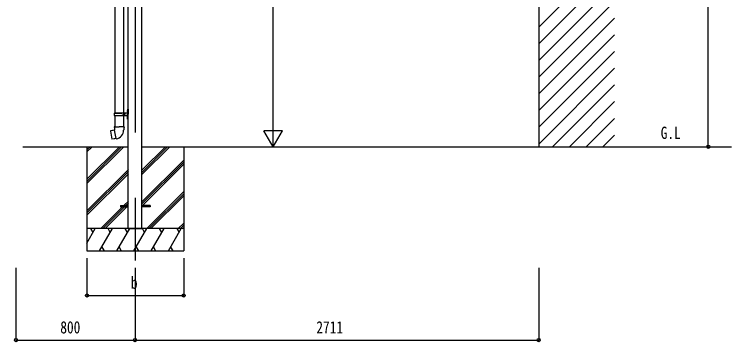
# Model space of a CAD drawing. Units: millimetres, scale not verified. Extents: x -10512 to 10512, y -7425 to 7425.
# Drawn here: x -1750 to 3068, y -4823 to -2622 of the extents above; entities that cross this region are included whole.
import ezdxf
from ezdxf.enums import TextEntityAlignment as Align

# ---------------------------------------------------------------- set-up
doc = ezdxf.new("R2010")
doc.units = ezdxf.units.MM
doc.header["$LTSCALE"] = 40
for name, color, linetype in [('0-2_USER1', 3, 'Continuous'), ('0-4_YKK_12', 2, 'Continuous'), ('0-5_YKK_13', 4, 'Continuous'), ('0-6_YKK_A1', 4, 'Continuous'), ('0-7_YKK_D', 6, 'Continuous')]:
    doc.layers.add(name, color=color, linetype=linetype)
doc.styles.add('ＭＳ ゴシック', font='')
doc.styles.get('ＭＳ ゴシック').set_extended_font_data('MS Gothic')

msp = doc.modelspace()

# ---------------------------------------------------------------- linework, layer by layer
at = {"layer": '0-4_YKK_12'}
for p, q in [((-939.45, -851.86), (-939.45, -3416.07)), ((-939.45, -3856.57), (-939.45, -4277.65))]:
    msp.add_line(p, q, dxfattribs=at)
at = {"layer": '0-5_YKK_13'}
for p, q in [((-1075.94, -2288.24), (-1075.94, -3285.25)), ((-1016.24, -2288.24), (-1016.24, -3285.25)), ((-992.25, -3268.1), (-990.21, -3269.1)), ((-990.98, -3266.1), (-990.35, -3266.1)), ((-990.98, -3266.1), (-990.98, -3274.4)), ((-990.98, -3274.4), (-990.35, -3274.4)), ((-990.35, -3266.1), (-990.35, -3274.4)), ((-990.35, -3266.1), (-989.95, -3266.5)), ((-990.35, -3274.4), (-989.95, -3274)), ((-990.21, -3269.1), (-989.6, -3270.25)), ((-989.95, -3262.25), (-986.95, -3260.75)), ((-989.95, -3262.25), (-989.95, -3294.25)), ((-989.95, -3266.5), (-989.95, -3274)), ((-986.95, -3260.75), (-986.95, -3294.25)), ((-986.95, -3260.75), (-985.95, -3260.75)), ((-985.95, -3260.75), (-985.95, -3294.25)), ((-1078.92, -3287.25), (-1028.59, -3287.25)), ((-1078.92, -3301.25), (-1028.59, -3301.25)), ((-1077.92, -3285.25), (-991.92, -3285.25)), ((-1077.92, -3285.25), (-1077.92, -3287.25)), ((-1077.92, -3303.25), (-1077.92, -3301.25)), ((-1077.92, -3303.25), (-991.92, -3303.25)), ((-1075.94, -3303.25), (-1075.94, -3377.52)), ((-1018.92, -3285.25), (-1018.92, -3289.75)), ((-1018.92, -3289.75), (-1016.92, -3289.75)), ((-1018.92, -3303.25), (-1018.92, -3298.75)), ((-1018.92, -3298.75), (-1016.92, -3298.75)), ((-1016.92, -3289.75), (-1016.92, -3294.25)), ((-1016.92, -3298.75), (-1016.92, -3294.25)), ((-1016.24, -3303.25), (-1016.24, -3377.52)), ((-1010.95, -3285.25), (-1010.95, -3294.25)), ((-1010.95, -3289.75), (-1007.95, -3289.75)), ((-1010.95, -3303.25), (-1010.95, -3294.25)), ((-1010.95, -3298.75), (-1007.95, -3298.75)), ((-1007.95, -3289.75), (-1007.95, -3294.25)), ((-1007.95, -3298.75), (-1007.95, -3294.25)), ((-992.25, -3316.1), (-990.21, -3317.1)), ((-990.98, -3314.1), (-990.35, -3314.1)), ((-990.98, -3314.1), (-990.98, -3322.4)), ((-990.98, -3322.4), (-990.35, -3322.4)), ((-990.35, -3314.1), (-990.35, -3322.4)), ((-990.35, -3314.1), (-989.95, -3314.5)), ((-990.35, -3322.4), (-989.95, -3322)), ((-990.21, -3317.1), (-989.6, -3318.25)), ((-989.95, -3326.25), (-989.95, -3294.25)), ((-989.95, -3314.5), (-989.95, -3322)), ((-986.95, -3327.75), (-986.95, -3294.25)), ((-985.95, -3327.75), (-985.95, -3294.25)), ((-989.95, -3326.25), (-986.95, -3327.75)), ((-986.95, -3327.75), (-985.95, -3327.75)), ((-1104.4, -3405.97), (-1105.21, -3407.14)), ((-1105.21, -3407.14), (-1095.59, -3461.7)), ((-1076.53, -3400.72), (-1104.4, -3405.97)), ((-1091.66, -3403.37), (-1091.87, -3403.61)), ((-1077.79, -3377.52), (-1079.94, -3378.3)), ((-1079.94, -3378.3), (-1079.94, -3381.92)), ((-1079.94, -3381.92), (-1077.7, -3382.73)), ((-1077.79, -3377.52), (-1045.94, -3377.52)), ((-1077.79, -3377.52), (-1077.7, -3382.73)), ((-1077.7, -3382.73), (-1077.44, -3397.52)), ((-1077.44, -3397.52), (-1076.09, -3399.52)), ((-1066.18, -3458.01), (-1076.31, -3400.54)), ((-1076.29, -3399.72), (-1076.29, -3400.42)), ((-1076.09, -3399.52), (-1076.12, -3399.52)), ((-1014.09, -3377.52), (-1045.94, -3377.52)), ((-1015.75, -3399.46), (-1015.83, -3401.62)), ((-1014.44, -3397.52), (-1015.75, -3399.46)), ((-1011.94, -3381.92), (-1014.18, -3382.73)), ((-1014.09, -3377.52), (-1011.94, -3378.3)), ((-1011.97, -3378.3), (-1011.97, -3381.92)), ((-1081.56, -3460.61), (-1081.85, -3460.45)), ((-1065.87, -3458.78), (-1066.11, -3458.12)), ((-1037.45, -3908.02), (-983.95, -3908.02)), ((-837.45, -3908.02), (-890.19, -3908.02))]:
    msp.add_line(p, q, dxfattribs=at)
for points in [[(-992.25, -3272.4), (-990.21, -3271.4), (-989.6, -3270.25)], [(-992.25, -3320.4), (-990.21, -3319.4), (-989.6, -3318.25)], [(-1089.41, -3403.15), (-1089.69, -3402.99), (-1091.66, -3403.37)], [(-1014.09, -3377.52), (-1014.18, -3382.73), (-1014.44, -3397.52)], [(-1066.45, -3457.92), (-1094.43, -3462.52), (-1095.59, -3461.7)], [(-1079.38, -3460.05), (-1079.59, -3460.28), (-1081.56, -3460.61)], [(-1037.45, -3908.02), (-1037.45, -3917.02), (-983.95, -3917.02)], [(-837.45, -3908.02), (-837.45, -3917.02), (-890.95, -3917.02)]]:
    msp.add_lwpolyline(points, dxfattribs=at)
for centre, radius, start, end in [((-986.65, -3270.25), 6, 136.21765, 223.78235), ((-1030.17, -3294.25), 49.25, 171.82876, 180.00002), ((-1030.17, -3294.25), 49.25, 180.00002, 188.17127), ((-1028.59, -3285.25), 2, 270, 359.99998), ((-1028.59, -3303.25), 2, 0.00005, 90.00004), ((-986.65, -3318.25), 6, 136.21765, 223.78235), ((-991.95, -3283.25), 2, 270, 359.99998), ((-991.95, -3305.25), 2, 0.00005, 90.00004), ((-1076.59, -3400.42), 0.3, 280.66842, 0), ((-1076.09, -3399.72), 0.2, 100, 180), ((-1076.09, -3399.52), 60.3, 279.96938, 358), ((-1066.4, -3458.22), 0.3, 20, 99.33158), ((-1065.69, -3458.71), 0.2, 200, 279.96938)]:
    msp.add_arc(centre, radius, start, end, dxfattribs=at)
at = {"layer": '0-6_YKK_A1'}
for p, q in [((1771.73, -394.85), (1771.73, -3512.52)), ((1771.73, -2708.16), (2280.96, -2198.93)), ((1771.73, -2820.42), (2280.96, -2311.19)), ((1771.73, -2932.67), (2280.96, -2423.44)), ((1771.73, -3044.92), (2280.96, -2535.69)), ((1771.73, -3157.18), (2280.96, -2647.95)), ((1771.73, -3269.43), (2280.96, -2760.2)), ((1771.73, -3381.68), (2280.96, -2872.45)), ((1771.73, -3493.94), (2280.96, -2984.71)), ((1865.4, -3512.52), (2280.96, -3096.96)), ((1977.65, -3512.52), (2280.96, -3209.21)), ((2089.9, -3512.52), (2280.96, -3321.47)), ((2202.16, -3512.52), (2280.96, -3433.72)), ((-1691.93, -3512.52), (-985.95, -3512.52)), ((-1262.45, -3512.52), (-1262.45, -4212.52)), ((-1262.45, -3731.5), (-1043.47, -3512.52)), ((-1262.45, -3745.64), (-1029.33, -3512.52)), ((-1262.45, -3759.78), (-1015.19, -3512.52)), ((-1262.45, -3547.65), (-1227.32, -3512.52)), ((-1262.45, -3533.51), (-1241.46, -3512.52)), ((-1262.45, -3519.37), (-1255.6, -3512.52)), ((-892.95, -3512.52), (3067.79, -3512.52)), ((-890.95, -3696.65), (-706.82, -3512.52)), ((-890.95, -3682.51), (-720.96, -3512.52)), ((-890.95, -3668.37), (-735.1, -3512.52)), ((-612.45, -3512.52), (-612.45, -4212.52)), ((-890.95, -3880.5), (-612.45, -3602)), ((-890.95, -3894.64), (-612.45, -3616.14)), ((-890.95, -3908.78), (-612.45, -3630.28)), ((-1262.45, -3943.63), (-983.95, -3665.13)), ((-1262.45, -3957.77), (-983.95, -3679.27)), ((-1262.45, -3971.91), (-983.95, -3693.42)), ((-860.84, -4062.52), (-612.45, -3814.13)), ((-846.7, -4062.52), (-612.45, -3828.27)), ((-832.56, -4062.52), (-612.45, -3842.41)), ((-1014.71, -3908.02), (-983.95, -3877.26)), ((-1000.57, -3908.02), (-983.95, -3891.4)), ((-1169.21, -4062.52), (-1023.71, -3917.02)), ((-1155.07, -4062.52), (-1009.57, -3917.02)), ((-1140.92, -4062.52), (-995.42, -3917.02)), ((-648.71, -4062.52), (-612.45, -4026.26)), ((-634.57, -4062.52), (-612.45, -4040.4)), ((-612.45, -4062.52), (-1262.45, -4062.52)), ((-1262.45, -4159.77), (-1206.3, -4062.52)), ((-1221.3, -4088.5), (-1236.3, -4062.52)), ((-1177.43, -4212.52), (-1090.83, -4062.52)), ((-1105.83, -4088.5), (-1120.83, -4062.52)), ((-1061.96, -4212.52), (-975.36, -4062.52)), ((-990.36, -4088.5), (-1005.36, -4062.52)), ((-946.49, -4212.52), (-859.89, -4062.52)), ((-874.89, -4088.5), (-889.89, -4062.52)), ((-831.02, -4212.52), (-744.42, -4062.52)), ((-759.42, -4088.5), (-774.42, -4062.52)), ((-715.55, -4212.52), (-628.95, -4062.52)), ((-658.95, -4062.52), (-643.95, -4088.5)), ((-620.42, -4062.52), (-612.45, -4054.55)), ((-1162.44, -4186.54), (-1147.44, -4212.52)), ((-1046.96, -4186.54), (-1031.96, -4212.52)), ((-931.49, -4186.54), (-916.5, -4212.52)), ((-816.02, -4186.54), (-801.03, -4212.52)), ((-700.55, -4186.54), (-685.56, -4212.52)), ((-1262.45, -4212.52), (-612.45, -4212.52))]:
    msp.add_line(p, q, dxfattribs=at)
for points in [[(-985.95, -4062.52), (-892.95, -4062.52), (-892.95, -3512.52), (-892.95, -889.72)], [(-985.95, -4062.52), (-985.95, -3512.52), (-985.95, -889.72)]]:
    msp.add_lwpolyline(points, dxfattribs=at)
at = {"layer": '0-7_YKK_D'}
for p, q in [((2910.87, -3512.52), (2910.87, -697.69)), ((-12.45, -3387.52), (-12.45, -1137.52)), ((-12.45, -3512.52), (-12.45, -3296.01)), ((-12.45, -3512.52), (-74.95, -3404.27)), ((50.05, -3404.27), (-74.95, -3404.27)), ((-12.45, -3512.52), (50.05, -3404.27)), ((-1262.45, -4262.5), (-1262.45, -4513.5)), ((-612.45, -4262.5), (-612.45, -4513.5)), ((-1739.42, -4327.65), (-1739.42, -4813.52)), ((-939.45, -4327.65), (-939.45, -4813.52)), ((-939.45, -4327.65), (-939.45, -4813.52)), ((1771.73, -4327.65), (1771.73, -4813.52)), ((-1262.45, -4512.5), (-612.45, -4512.5)), ((-1739.42, -4812.52), (-939.45, -4812.52)), ((-939.45, -4812.52), (1771.73, -4812.52))]:
    msp.add_line(p, q, dxfattribs=at)
for centre in [(2910.87, -3512.52), (-1262.45, -4512.5), (-612.45, -4512.5), (-1739.42, -4812.52), (-939.45, -4812.52), (-939.45, -4812.52), (1771.73, -4812.52)]:
    msp.add_circle(centre, 10.62, dxfattribs=at)

# ---------------------------------------------------------------- texts
at = {"layer": '0-2_USER1', "style": 'ＭＳ ゴシック', "width": 0.8}
msp.add_text('G.L', height=82.48, dxfattribs=at).set_placement((2591.42, -3484.5), align=Align.BOTTOM_LEFT)
at = {"layer": '0-7_YKK_D', "style": 'ＭＳ ゴシック', "width": 0.8}
for s, p in [('b', (-967.45, -4492.5)), ('800', (-1441.44, -4792.52)), ('2711', (278.14, -4792.52))]:
    msp.add_text(s, height=82.48, dxfattribs=at).set_placement(p, align=Align.BOTTOM_LEFT)

doc.saveas('drawing.dxf')
